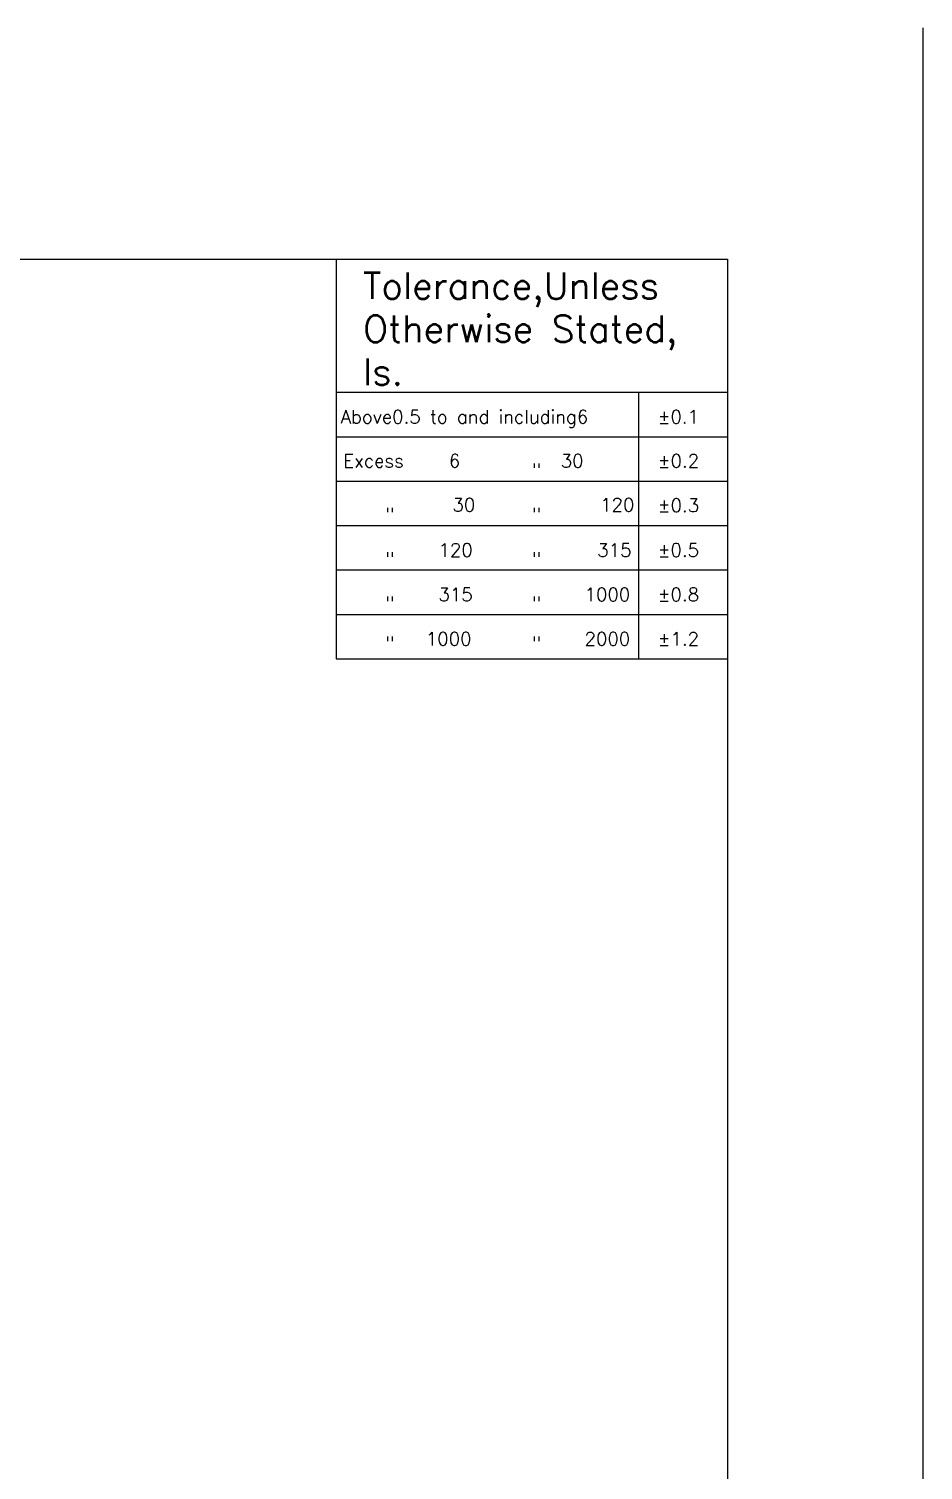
# Model space of a CAD drawing. Extents: x 14808 to 20058, y -13198 to -11680.
# Drawn here: x 19116.9 to 19217.5, y -12690.7 to -12528.5 of the extents above; entities that cross this region are included whole.
import ezdxf
from ezdxf.enums import TextEntityAlignment as Align

# ---------------------------------------------------------------- set-up
doc = ezdxf.new("R2010")
doc.units = 0
doc.header["$LTSCALE"] = 7
doc.header["$MEASUREMENT"] = 0
doc.layers.get('0').update_dxf_attribs({"color": 2, "linetype": 'CONTINUOUS'})
doc.layers.add('DWG', color=7, linetype='CONTINUOUS')
doc.layers.add('TXT', color=4, linetype='CONTINUOUS')
doc.styles.add('DD', font='romans', dxfattribs={"bigfont": 'hs'})
doc.styles.add('ROMANS', font='ROMANS.shx', dxfattribs={"height": 3.5})

# ---------------------------------------------------------------- blocks, each defined once
blk = doc.blocks.new('BORDER')
blk.add_line((1, 0), (1, 1))

msp = doc.modelspace()

# ---------------------------------------------------------------- linework, layer by layer
for p, q in [((19151.5, -12569.43), (19195.5, -12569.43)), ((19185.5, -12569.43), (19185.5, -12599.43)), ((19151.5, -12574.43), (19195.5, -12574.43)), ((19151.5, -12579.43), (19195.5, -12579.43)), ((19151.5, -12584.43), (19195.5, -12584.43)), ((19151.5, -12589.43), (19195.5, -12589.43)), ((19151.5, -12594.43), (19195.5, -12594.43))]:
    msp.add_line(p, q)
at = {"layer": 'DWG'}
for p, q in [((19151.5, -12554.43), (19151.5, -12599.43)), ((19151.5, -12599.43), (19195.5, -12599.43))]:
    msp.add_line(p, q, dxfattribs=at)
at = {"layer": 'TXT'}
msp.add_line((18415.5, -12554.43), (19195.5, -12554.43), dxfattribs=at)
at = {"layer": 'TXT', "lineweight": -3}
msp.add_line((19195.5, -12554.43), (19195.5, -13108.43), dxfattribs=at)

# ---------------------------------------------------------------- block references
at = {"xscale": 840, "yscale": 594, "zscale": 840}
msp.add_blockref('BORDER', (18377.5, -13122.43), dxfattribs=at)

# ---------------------------------------------------------------- texts
at = {"linetype": 'Continuous', "style": 'ROMANS'}
for s, height, p in [('Tolerance,Unless', 3, (19154.5, -12558.93)), ('Otherwise Stated,', 3, (19154.5, -12563.79)), ('Is.', 3, (19154.5, -12568.64)), ('Above0.5 to and including6', 1.5, (19152, -12572.93)), ('%%P0.1', 1.5, (19187.66, -12572.93)), ('"', 1.5, (19173.5, -12578.93)), ('"', 1.5, (19157, -12583.93)), ('"', 1.5, (19173.5, -12583.93)), ('"', 1.5, (19157, -12588.93)), ('120', 1.5, (19162.99, -12587.93)), ('"', 1.5, (19173.5, -12588.93)), ('315', 1.5, (19180.85, -12587.93)), ('%%p0.5', 1.5, (19187.67, -12587.93)), ('"', 1.5, (19157, -12593.93)), ('315', 1.5, (19162.99, -12592.93)), ('"', 1.5, (19173.5, -12593.93)), ('1000', 1.5, (19179.42, -12592.93)), ('%%P0.8', 1.5, (19187.67, -12592.93)), ('"', 1.5, (19157, -12598.43)), ('1000', 1.5, (19161.57, -12597.93)), ('"', 1.5, (19173.5, -12598.43)), ('2000', 1.5, (19179.42, -12597.93)), ('%%P1.2', 1.5, (19187.67, -12597.93))]:
    msp.add_text(s, height=height, dxfattribs=at).set_placement(p)
at = {"style": 'DD'}
for s, p in [('Excess    6          30   ', (19152.28, -12577.9)), ('%%p0.2', (19187.68, -12577.9)), ('%%p0.3', (19187.68, -12582.9))]:
    msp.add_text(s, height=1.5, dxfattribs=at).set_placement(p)
for s, p in [('30', (19165.85, -12582.09)), ('120', (19183.1, -12582.09))]:
    msp.add_text(s, height=1.5, dxfattribs=at).set_placement(p, align=Align.MIDDLE)

doc.saveas('drawing.dxf')
